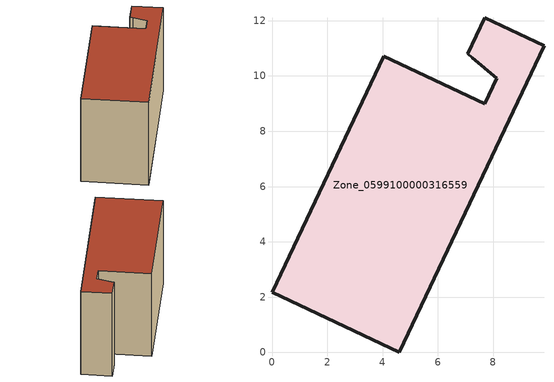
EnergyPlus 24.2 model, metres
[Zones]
Zone_0599100000316559
 floor ground (C_G): 0,2.17 4.05,10.72 7.69,9 8.13,9.92 7.25,10.66 7.08,10.8 7.69,12.11 9.84,11.09 4.6,0 z0
 wall outside (C_F): 4.05,10.72 0,2.17 4.6,0 9.84,11.09 7.69,12.11 7.08,10.8 7.25,10.66 8.13,9.92 7.69,9 4.05,10.72 z0:7.56
 roof outside (C_R): 7.08,10.8 7.25,10.66 8.13,9.92 7.69,9 4.05,10.72 0,2.17 4.6,0 9.84,11.09 7.69,12.11 z7.56
[BUILDING]
Pand.0599100000316559: North Axis=0; Terrain=City; Loads Convergence Tolerance Value=0.04; Temperature Convergence Tolerance Value=0.4; Solar Distribution=FullExterior; Maximum Number of Warmup Days=25; Minimum Number of Warmup Days=1
[Site:Location]
Rotterdam.The.Hague.AP_ZH_NLD Design_Conditions: Latitude=51.96; Longitude=4.45; Time Zone=1; Elevation=-4.5
[SITE:GROUNDTEMPERATURE:BUILDINGSURFACE]
18, 18, 18, 18, 18, 18, 18, 18, 18, 18, 18, 18
[MATERIAL] Thermal Absorptance=0.9; Solar Absorptance=0.7; Visible Absorptance=0.7
Name | Roughness | Thickness | Conductivity | Density | Specific Heat
G.TI.1975-1991 | MediumSmooth | 0.15 | 0.288461 | 540 | 1210
F.TI.1975-1991 | Rough | 0.3 | 0.230769 | 1920 | 840
R.TI.1975-1991 | MediumRough | 0.2 | 0.153846 | 1500 | 1000
[CONSTRUCTION]
C_G: G.TI.1975-1991
C_F: F.TI.1975-1991
C_R: R.TI.1975-1991
[ZONE]
Zone_0599100000316559: Type=1; Multiplier=1; Ceiling Height=Autocalculate; Volume=Autocalculate; Floor Area=autocalculate; Part of Total Floor Area=Yes
[ZONEINFILTRATION:DESIGNFLOWRATE]
Infil_Zone_0599100000316559: Zone or ZoneList or Space or SpaceList=Zone_0599100000316559; Schedule=AlwaysOn; Design Flow Rate Calculation Method=Flow/Area; Flow Rate per Floor Area=0.003; Constant Term Coefficient=1; Temperature Term Coefficient=0; Velocity Term Coefficient=0; Velocity Squared Term Coefficient=0
[HVACTEMPLATE:ZONE:IDEALLOADSAIRSYSTEM]
Zone_0599100000316559: Maximum Heating Supply Air Temperature=50; Minimum Cooling Supply Air Temperature=13; Maximum Heating Supply Air Humidity Ratio=0.0156; Minimum Cooling Supply Air Humidity Ratio=0.0077; Heating Limit=NoLimit; Cooling Limit=NoLimit; Dehumidification Control Type=ConstantSensibleHeatRatio; Cooling Sensible Heat Ratio=0.7; Dehumidification Setpoint=60; Humidification Control Type=None; Humidification Setpoint=30; Outdoor Air Method=None; Outdoor Air Flow Rate per Person=0.00944; Outdoor Air Flow Rate per Zone Floor Area=0; Outdoor Air Flow Rate per Zone=0; Demand Controlled Ventilation Type=None; Outdoor Air Economizer Type=NoEconomizer; Heat Recovery Type=None; Sensible Heat Recovery Effectiveness=0.7; Latent Heat Recovery Effectiveness=0.65
[ZONECONTROL:THERMOSTAT]
ThermostatControl_Zone_0599100000316559: Zone or ZoneList=Zone_0599100000316559; Control Type Schedule=DualSetpointControlType; Control 1=Thermostat_Zone_0599100000316559; Temperature Difference Between Cutout And Setpoint=0
[THERMOSTATSETPOINT:DUALSETPOINT]
Thermostat_Zone_0599100000316559: Heating Setpoint Temperature Schedule=HeatingSetpoint_Zone_0599100000316559; Cooling Setpoint Temperature Schedule=CoolingSetpoint_Zone_0599100000316559
[SCHEDULE:COMPACT]
HeatingSetpoint_Zone_0599100000316559: Through: 12/31, For: AllDays, Until: 24:00, 21
CoolingSetpoint_Zone_0599100000316559: Through: 12/31, For: AllDays, Until: 24:00, 24
DualSetpointControlType: Through: 12/31, For: AllDays, Until: 24:00, 4
AlwaysOn: Through: 12/31, For: AllDays, Until: 24:00, 1
